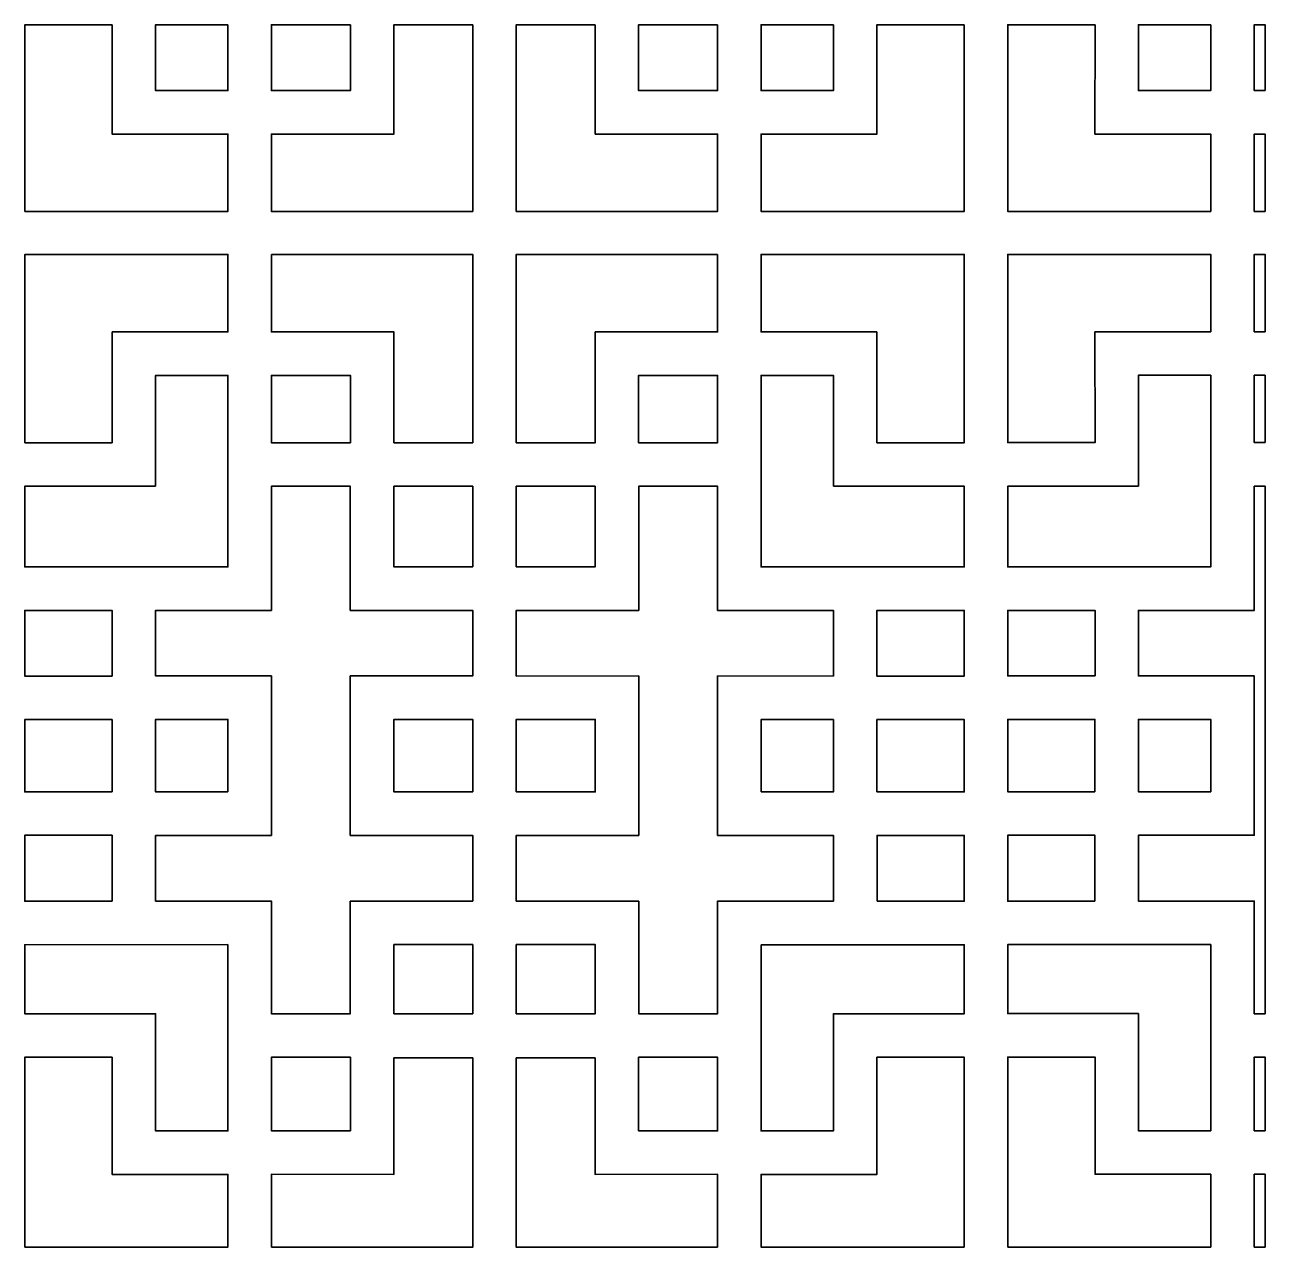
# Model space of a CAD drawing. Header units: centimetres. Extents: x 24 to 482, y -156 to 120.
# Drawn here: x 315.5 to 366.8, y 68.1 to 118.7 of the extents above; entities that cross this region are included whole.
import ezdxf

# ---------------------------------------------------------------- set-up
doc = ezdxf.new("R2010")
doc.units = ezdxf.units.CM
doc.header["$MEASUREMENT"] = 0
doc.layers.add('layer 1', color=7, linetype='Continuous')

msp = doc.modelspace()

# ---------------------------------------------------------------- linework, layer by layer
at = {"layer": 'layer 1', "color": 250, "lineweight": 35}
for points, knots in [([(319.11282, 118.67796), (319.11282, 118.67796), (319.11282, 114.15546), (319.11282, 114.15546), (319.11282, 114.15546), (319.11282, 114.15546), (323.90532, 114.15546), (323.90532, 114.15546), (323.90532, 114.15546), (323.90532, 114.15546), (323.90532, 110.95547), (323.90532, 110.95547), (323.90532, 110.95547), (323.90532, 110.95547), (315.50282, 110.95547), (315.50282, 110.95547), (315.50282, 110.95547), (315.50282, 110.95547), (315.50282, 118.67796), (315.50282, 118.67796), (315.50282, 118.67796), (315.50282, 118.67796), (319.11282, 118.67796), (319.11282, 118.67796)], [0, 0, 0, 0, 0.14285714, 0.14285714, 0.14285714, 0.14285714, 0.28571429, 0.28571429, 0.28571429, 0.28571429, 0.42857143, 0.42857143, 0.42857143, 0.42857143, 0.57142857, 0.57142857, 0.57142857, 0.57142857, 0.71428571, 0.71428571, 0.71428571, 0.71428571, 1, 1, 1, 1]), ([(323.90532, 118.67796), (323.90532, 118.67796), (320.91032, 118.67796), (320.91032, 118.67796), (320.91032, 118.67796), (320.91032, 118.67796), (320.91032, 115.95546), (320.91032, 115.95546), (320.91032, 115.95546), (320.91032, 115.95546), (323.90532, 115.95546), (323.90532, 115.95546), (323.90532, 115.95546), (323.90532, 115.95546), (323.90532, 118.67796), (323.90532, 118.67796)], [0, 0, 0, 0, 0.2, 0.2, 0.2, 0.2, 0.4, 0.4, 0.4, 0.4, 0.6, 0.6, 0.6, 0.6, 1, 1, 1, 1]), ([(334.03782, 118.67796), (334.03782, 118.67796), (334.03782, 110.95547), (334.03782, 110.95547), (334.03782, 110.95547), (334.03782, 110.95547), (325.70532, 110.95547), (325.70532, 110.95547), (325.70532, 110.95547), (325.70532, 110.95547), (325.70532, 114.15546), (325.70532, 114.15546), (325.70532, 114.15546), (325.70532, 114.15546), (330.77282, 114.15546), (330.77282, 114.15546), (330.77282, 114.15546), (330.77282, 114.15546), (330.77282, 118.67796), (330.77282, 118.67796), (330.77282, 118.67796), (330.77282, 118.67796), (334.03782, 118.67796), (334.03782, 118.67796)], [0, 0, 0, 0, 0.14285714, 0.14285714, 0.14285714, 0.14285714, 0.28571429, 0.28571429, 0.28571429, 0.28571429, 0.42857143, 0.42857143, 0.42857143, 0.42857143, 0.57142857, 0.57142857, 0.57142857, 0.57142857, 0.71428571, 0.71428571, 0.71428571, 0.71428571, 1, 1, 1, 1]), ([(328.97532, 118.67796), (328.97532, 118.67796), (328.97532, 115.95546), (328.97532, 115.95546), (328.97532, 115.95546), (328.97532, 115.95546), (325.70532, 115.95546), (325.70532, 115.95546), (325.70532, 115.95546), (325.70532, 115.95546), (325.70532, 118.67796), (325.70532, 118.67796), (325.70532, 118.67796), (325.70532, 118.67796), (325.70532, 118.67796), (325.70532, 118.67796), (325.70532, 118.67796), (325.70532, 118.67796), (328.97532, 118.67796), (328.97532, 118.67796)], [0, 0, 0, 0, 0.16666667, 0.16666667, 0.16666667, 0.16666667, 0.33333333, 0.33333333, 0.33333333, 0.33333333, 0.5, 0.5, 0.5, 0.5, 0.66666667, 0.66666667, 0.66666667, 0.66666667, 1, 1, 1, 1]), ([(339.10282, 118.67796), (339.10282, 118.67796), (335.83782, 118.67796), (335.83782, 118.67796), (335.83782, 118.67796), (335.83782, 118.67796), (335.83782, 110.95547), (335.83782, 110.95547), (335.83782, 110.95547), (335.83782, 110.95547), (344.16782, 110.95547), (344.16782, 110.95547), (344.16782, 110.95547), (344.16782, 110.95547), (344.16782, 114.15546), (344.16782, 114.15546), (344.16782, 114.15546), (344.16782, 114.15546), (339.10282, 114.15546), (339.10282, 114.15546), (339.10282, 114.15546), (339.10282, 114.15546), (339.10282, 118.67796), (339.10282, 118.67796)], [0, 0, 0, 0, 0.14285714, 0.14285714, 0.14285714, 0.14285714, 0.28571429, 0.28571429, 0.28571429, 0.28571429, 0.42857143, 0.42857143, 0.42857143, 0.42857143, 0.57142857, 0.57142857, 0.57142857, 0.57142857, 0.71428571, 0.71428571, 0.71428571, 0.71428571, 1, 1, 1, 1]), ([(344.17032, 118.67796), (344.17032, 118.67796), (344.17032, 115.95546), (344.17032, 115.95546), (344.17032, 115.95546), (344.17032, 115.95546), (340.90032, 115.95546), (340.90032, 115.95546), (340.90032, 115.95546), (340.90032, 115.95546), (340.90032, 118.67796), (340.90032, 118.67796), (340.90032, 118.67796), (340.90032, 118.67796), (344.17032, 118.67796), (344.17032, 118.67796)], [0, 0, 0, 0, 0.2, 0.2, 0.2, 0.2, 0.4, 0.4, 0.4, 0.4, 0.6, 0.6, 0.6, 0.6, 1, 1, 1, 1]), ([(348.96282, 118.67796), (348.96282, 118.67796), (348.96282, 115.95546), (348.96282, 115.95546), (348.96282, 115.95546), (348.96282, 115.95546), (345.96782, 115.95546), (345.96782, 115.95546), (345.96782, 115.95546), (345.96782, 115.95546), (345.96782, 118.67796), (345.96782, 118.67796), (345.96782, 118.67796), (345.96782, 118.67796), (348.96282, 118.67796), (348.96282, 118.67796)], [0, 0, 0, 0, 0.2, 0.2, 0.2, 0.2, 0.4, 0.4, 0.4, 0.4, 0.6, 0.6, 0.6, 0.6, 1, 1, 1, 1]), ([(354.37282, 118.67796), (354.37282, 118.67796), (350.76282, 118.67796), (350.76282, 118.67796), (350.76282, 118.67796), (350.76282, 118.67796), (350.76282, 114.15546), (350.76282, 114.15546), (350.76282, 114.15546), (350.76282, 114.15546), (345.96782, 114.15546), (345.96782, 114.15546), (345.96782, 114.15546), (345.96782, 114.15546), (345.96782, 110.95547), (345.96782, 110.95547), (345.96782, 110.95547), (345.96782, 110.95547), (354.37282, 110.95547), (354.37282, 110.95547), (354.37282, 110.95547), (354.37282, 110.95547), (354.37282, 118.67796), (354.37282, 118.67796)], [0, 0, 0, 0, 0.14285714, 0.14285714, 0.14285714, 0.14285714, 0.28571429, 0.28571429, 0.28571429, 0.28571429, 0.42857143, 0.42857143, 0.42857143, 0.42857143, 0.57142857, 0.57142857, 0.57142857, 0.57142857, 0.71428571, 0.71428571, 0.71428571, 0.71428571, 1, 1, 1, 1]), ([(359.78532, 118.67796), (359.78532, 118.67796), (356.17282, 118.67796), (356.17282, 118.67796), (356.17282, 118.67796), (356.17282, 118.67796), (356.17282, 110.95796), (356.17282, 110.95796), (356.17282, 110.95796), (356.17282, 110.95796), (364.57782, 110.95796), (364.57782, 110.95796), (364.57782, 110.95796), (364.57782, 110.95796), (364.57782, 114.15795), (364.57782, 114.15795), (364.57782, 114.15795), (364.57782, 114.15795), (359.78282, 114.15795), (359.78282, 114.15795), (359.78282, 114.15795), (359.78282, 114.15795), (359.78532, 118.67796), (359.78532, 118.67796)], [0, 0, 0, 0, 0.14285714, 0.14285714, 0.14285714, 0.14285714, 0.28571429, 0.28571429, 0.28571429, 0.28571429, 0.42857143, 0.42857143, 0.42857143, 0.42857143, 0.57142857, 0.57142857, 0.57142857, 0.57142857, 0.71428571, 0.71428571, 0.71428571, 0.71428571, 1, 1, 1, 1]), ([(364.57782, 118.67796), (364.57782, 118.67796), (364.57782, 115.95795), (364.57782, 115.95795), (364.57782, 115.95795), (364.57782, 115.95795), (361.58282, 115.95795), (361.58282, 115.95795), (361.58282, 115.95795), (361.58282, 115.95795), (361.58282, 118.67796), (361.58282, 118.67796), (361.58282, 118.67796), (361.58282, 118.67796), (364.57782, 118.67796), (364.57782, 118.67796)], [0, 0, 0, 0, 0.2, 0.2, 0.2, 0.2, 0.4, 0.4, 0.4, 0.4, 0.6, 0.6, 0.6, 0.6, 1, 1, 1, 1]), ([(366.82782, 115.95795), (366.82782, 115.95795), (366.37782, 115.95795), (366.37782, 115.95795), (366.37782, 115.95795), (366.37782, 115.95795), (366.37782, 118.67796), (366.37782, 118.67796), (366.37782, 118.67796), (366.37782, 118.67796), (366.82532, 118.67796), (366.82532, 118.67796), (366.82532, 118.67796), (366.82532, 118.67796), (366.82782, 115.95795), (366.82782, 115.95795)], [0, 0, 0, 0, 0.2, 0.2, 0.2, 0.2, 0.4, 0.4, 0.4, 0.4, 0.6, 0.6, 0.6, 0.6, 1, 1, 1, 1]), ([(366.82532, 110.95796), (366.82532, 110.95796), (366.82532, 114.15795), (366.82532, 114.15795), (366.82532, 114.15795), (366.82532, 114.15795), (366.37782, 114.15795), (366.37782, 114.15795), (366.37782, 114.15795), (366.37782, 114.15795), (366.37782, 110.95796), (366.37782, 110.95796), (366.37782, 110.95796), (366.37782, 110.95796), (366.82532, 110.95796), (366.82532, 110.95796)], [0, 0, 0, 0, 0.2, 0.2, 0.2, 0.2, 0.4, 0.4, 0.4, 0.4, 0.6, 0.6, 0.6, 0.6, 1, 1, 1, 1]), ([(319.11282, 105.97547), (319.11282, 105.97547), (319.11282, 101.38796), (319.11282, 101.38796), (319.11282, 101.38796), (319.11282, 101.38796), (315.50282, 101.38796), (315.50282, 101.38796), (315.50282, 101.38796), (315.50282, 101.38796), (315.50282, 109.17546), (315.50282, 109.17546), (315.50282, 109.17546), (315.50282, 109.17546), (323.90532, 109.17546), (323.90532, 109.17546), (323.90532, 109.17546), (323.90532, 109.17546), (323.90532, 105.97547), (323.90532, 105.97547), (323.90532, 105.97547), (323.90532, 105.97547), (319.11282, 105.97547), (319.11282, 105.97547)], [0, 0, 0, 0, 0.14285714, 0.14285714, 0.14285714, 0.14285714, 0.28571429, 0.28571429, 0.28571429, 0.28571429, 0.42857143, 0.42857143, 0.42857143, 0.42857143, 0.57142857, 0.57142857, 0.57142857, 0.57142857, 0.71428571, 0.71428571, 0.71428571, 0.71428571, 1, 1, 1, 1]), ([(325.70532, 109.17546), (325.70532, 109.17546), (325.70532, 105.97547), (325.70532, 105.97547), (325.70532, 105.97547), (325.70532, 105.97547), (330.77282, 105.97547), (330.77282, 105.97547), (330.77282, 105.97547), (330.77282, 105.97547), (330.77282, 101.38546), (330.77282, 101.38546), (330.77282, 101.38546), (330.77282, 101.38546), (334.03782, 101.38546), (334.03782, 101.38546), (334.03782, 101.38546), (334.03782, 101.38546), (334.03782, 109.17546), (334.03782, 109.17546), (334.03782, 109.17546), (334.03782, 109.17546), (325.70532, 109.17546), (325.70532, 109.17546)], [0, 0, 0, 0, 0.14285714, 0.14285714, 0.14285714, 0.14285714, 0.28571429, 0.28571429, 0.28571429, 0.28571429, 0.42857143, 0.42857143, 0.42857143, 0.42857143, 0.57142857, 0.57142857, 0.57142857, 0.57142857, 0.71428571, 0.71428571, 0.71428571, 0.71428571, 1, 1, 1, 1]), ([(344.16782, 109.17546), (344.16782, 109.17546), (344.16782, 105.97547), (344.16782, 105.97547), (344.16782, 105.97547), (344.16782, 105.97547), (339.10282, 105.97547), (339.10282, 105.97547), (339.10282, 105.97547), (339.10282, 105.97547), (339.10282, 101.38546), (339.10282, 101.38546), (339.10282, 101.38546), (339.10282, 101.38546), (335.83782, 101.38546), (335.83782, 101.38546), (335.83782, 101.38546), (335.83782, 101.38546), (335.83782, 109.17546), (335.83782, 109.17546), (335.83782, 109.17546), (335.83782, 109.17546), (344.16782, 109.17546), (344.16782, 109.17546)], [0, 0, 0, 0, 0.14285714, 0.14285714, 0.14285714, 0.14285714, 0.28571429, 0.28571429, 0.28571429, 0.28571429, 0.42857143, 0.42857143, 0.42857143, 0.42857143, 0.57142857, 0.57142857, 0.57142857, 0.57142857, 0.71428571, 0.71428571, 0.71428571, 0.71428571, 1, 1, 1, 1]), ([(350.76282, 105.97547), (350.76282, 105.97547), (350.76282, 101.38796), (350.76282, 101.38796), (350.76282, 101.38796), (350.76282, 101.38796), (354.37282, 101.38796), (354.37282, 101.38796), (354.37282, 101.38796), (354.37282, 101.38796), (354.37282, 109.17546), (354.37282, 109.17546), (354.37282, 109.17546), (354.37282, 109.17546), (345.96782, 109.17546), (345.96782, 109.17546), (345.96782, 109.17546), (345.96782, 109.17546), (345.96782, 105.97547), (345.96782, 105.97547), (345.96782, 105.97547), (345.96782, 105.97547), (350.76282, 105.97547), (350.76282, 105.97547)], [0, 0, 0, 0, 0.14285714, 0.14285714, 0.14285714, 0.14285714, 0.28571429, 0.28571429, 0.28571429, 0.28571429, 0.42857143, 0.42857143, 0.42857143, 0.42857143, 0.57142857, 0.57142857, 0.57142857, 0.57142857, 0.71428571, 0.71428571, 0.71428571, 0.71428571, 1, 1, 1, 1]), ([(359.78282, 105.97796), (359.78282, 105.97796), (359.78532, 101.39046), (359.78532, 101.39046), (359.78532, 101.39046), (359.78532, 101.39046), (356.17282, 101.39046), (356.17282, 101.39046), (356.17282, 101.39046), (356.17282, 101.39046), (356.17282, 109.18046), (356.17282, 109.18046), (356.17282, 109.18046), (356.17282, 109.18046), (364.57782, 109.18046), (364.57782, 109.18046), (364.57782, 109.18046), (364.57782, 109.18046), (364.57782, 105.97796), (364.57782, 105.97796), (364.57782, 105.97796), (364.57782, 105.97796), (359.78282, 105.97796), (359.78282, 105.97796)], [0, 0, 0, 0, 0.14285714, 0.14285714, 0.14285714, 0.14285714, 0.28571429, 0.28571429, 0.28571429, 0.28571429, 0.42857143, 0.42857143, 0.42857143, 0.42857143, 0.57142857, 0.57142857, 0.57142857, 0.57142857, 0.71428571, 0.71428571, 0.71428571, 0.71428571, 1, 1, 1, 1]), ([(366.82532, 105.97796), (366.82532, 105.97796), (366.37782, 105.97796), (366.37782, 105.97796), (366.37782, 105.97796), (366.37782, 105.97796), (366.37782, 109.18046), (366.37782, 109.18046), (366.37782, 109.18046), (366.37782, 109.18046), (366.82532, 109.18046), (366.82532, 109.18046), (366.82532, 109.18046), (366.82532, 109.18046), (366.82532, 105.97796), (366.82532, 105.97796)], [0, 0, 0, 0, 0.2, 0.2, 0.2, 0.2, 0.4, 0.4, 0.4, 0.4, 0.6, 0.6, 0.6, 0.6, 1, 1, 1, 1]), ([(320.91032, 99.58796), (320.91032, 99.58796), (320.91032, 104.17546), (320.91032, 104.17546), (320.91032, 104.17546), (320.91032, 104.17546), (323.90532, 104.17546), (323.90532, 104.17546), (323.90532, 104.17546), (323.90532, 104.17546), (323.90532, 96.25046), (323.90532, 96.25046), (323.90532, 96.25046), (323.90532, 96.25046), (315.50032, 96.25046), (315.50032, 96.25046), (315.50032, 96.25046), (315.50032, 96.25046), (315.50032, 99.58796), (315.50032, 99.58796), (315.50032, 99.58796), (315.50032, 99.58796), (320.91032, 99.58796), (320.91032, 99.58796)], [0, 0, 0, 0, 0.14285714, 0.14285714, 0.14285714, 0.14285714, 0.28571429, 0.28571429, 0.28571429, 0.28571429, 0.42857143, 0.42857143, 0.42857143, 0.42857143, 0.57142857, 0.57142857, 0.57142857, 0.57142857, 0.71428571, 0.71428571, 0.71428571, 0.71428571, 1, 1, 1, 1]), ([(328.97532, 101.38796), (328.97532, 101.38796), (325.70532, 101.38796), (325.70532, 101.38796), (325.70532, 101.38796), (325.70532, 101.38796), (325.70532, 104.17546), (325.70532, 104.17546), (325.70532, 104.17546), (325.70532, 104.17546), (328.97532, 104.17546), (328.97532, 104.17546), (328.97532, 104.17546), (328.97532, 104.17546), (328.97532, 101.38796), (328.97532, 101.38796)], [0, 0, 0, 0, 0.2, 0.2, 0.2, 0.2, 0.4, 0.4, 0.4, 0.4, 0.6, 0.6, 0.6, 0.6, 1, 1, 1, 1]), ([(340.90032, 101.38796), (340.90032, 101.38796), (344.17032, 101.38796), (344.17032, 101.38796), (344.17032, 101.38796), (344.17032, 101.38796), (344.17032, 104.17546), (344.17032, 104.17546), (344.17032, 104.17546), (344.17032, 104.17546), (340.90032, 104.17546), (340.90032, 104.17546), (340.90032, 104.17546), (340.90032, 104.17546), (340.90032, 101.38796), (340.90032, 101.38796)], [0, 0, 0, 0, 0.2, 0.2, 0.2, 0.2, 0.4, 0.4, 0.4, 0.4, 0.6, 0.6, 0.6, 0.6, 1, 1, 1, 1]), ([(348.96282, 99.58796), (348.96282, 99.58796), (348.96282, 104.17546), (348.96282, 104.17546), (348.96282, 104.17546), (348.96282, 104.17546), (345.96782, 104.17546), (345.96782, 104.17546), (345.96782, 104.17546), (345.96782, 104.17546), (345.96782, 96.25046), (345.96782, 96.25046), (345.96782, 96.25046), (345.96782, 96.25046), (354.37282, 96.25046), (354.37282, 96.25046), (354.37282, 96.25046), (354.37282, 96.25046), (354.37282, 99.58796), (354.37282, 99.58796), (354.37282, 99.58796), (354.37282, 99.58796), (348.96282, 99.58796), (348.96282, 99.58796)], [0, 0, 0, 0, 0.14285714, 0.14285714, 0.14285714, 0.14285714, 0.28571429, 0.28571429, 0.28571429, 0.28571429, 0.42857143, 0.42857143, 0.42857143, 0.42857143, 0.57142857, 0.57142857, 0.57142857, 0.57142857, 0.71428571, 0.71428571, 0.71428571, 0.71428571, 1, 1, 1, 1]), ([(361.58282, 99.59046), (361.58282, 99.59046), (361.58282, 104.18047), (361.58282, 104.18047), (361.58282, 104.18047), (361.58282, 104.18047), (364.57782, 104.18047), (364.57782, 104.18047), (364.57782, 104.18047), (364.57782, 104.18047), (364.57782, 96.25296), (364.57782, 96.25296), (364.57782, 96.25296), (364.57782, 96.25296), (356.17282, 96.25296), (356.17282, 96.25296), (356.17282, 96.25296), (356.17282, 96.25296), (356.17282, 99.59046), (356.17282, 99.59046), (356.17282, 99.59046), (356.17282, 99.59046), (361.58282, 99.59046), (361.58282, 99.59046)], [0, 0, 0, 0, 0.14285714, 0.14285714, 0.14285714, 0.14285714, 0.28571429, 0.28571429, 0.28571429, 0.28571429, 0.42857143, 0.42857143, 0.42857143, 0.42857143, 0.57142857, 0.57142857, 0.57142857, 0.57142857, 0.71428571, 0.71428571, 0.71428571, 0.71428571, 1, 1, 1, 1]), ([(366.82532, 101.39046), (366.82532, 101.39046), (366.82532, 104.18047), (366.82532, 104.18047), (366.82532, 104.18047), (366.82532, 104.18047), (366.37782, 104.18047), (366.37782, 104.18047), (366.37782, 104.18047), (366.37782, 104.18047), (366.37782, 101.39046), (366.37782, 101.39046), (366.37782, 101.39046), (366.37782, 101.39046), (366.82532, 101.39046), (366.82532, 101.39046)], [0, 0, 0, 0, 0.2, 0.2, 0.2, 0.2, 0.4, 0.4, 0.4, 0.4, 0.6, 0.6, 0.6, 0.6, 1, 1, 1, 1]), ([(328.97031, 82.42297), (328.97031, 82.42297), (334.03782, 82.42297), (334.03782, 82.42297), (334.03782, 82.42297), (334.03782, 82.42297), (334.03782, 85.14297), (334.03782, 85.14297), (334.03782, 85.14297), (334.03782, 85.14297), (328.97031, 85.14297), (328.97031, 85.14297), (328.97031, 85.14297), (328.97031, 85.14297), (328.97031, 91.73796), (328.97031, 91.73796), (328.97031, 91.73796), (328.97031, 91.73796), (334.03782, 91.73796), (334.03782, 91.73796), (334.03782, 91.73796), (334.03782, 91.73796), (334.03782, 94.45046), (334.03782, 94.45046), (334.03782, 94.45046), (334.03782, 94.45046), (328.97031, 94.45046), (328.97031, 94.45046), (328.97031, 94.45046), (328.97031, 94.45046), (328.97031, 99.58547), (328.97031, 99.58547), (328.97031, 99.58547), (328.97031, 99.58547), (325.70782, 99.58547), (325.70782, 99.58547), (325.70782, 99.58547), (325.70782, 99.58547), (325.70782, 94.45046), (325.70782, 94.45046), (325.70782, 94.45046), (325.70782, 94.45046), (320.91032, 94.45046), (320.91032, 94.45046), (320.91032, 94.45046), (320.91032, 94.45046), (320.91032, 91.73796), (320.91032, 91.73796), (320.91032, 91.73796), (320.91032, 91.73796), (325.70782, 91.73796), (325.70782, 91.73796), (325.70782, 91.73796), (325.70782, 91.73796), (325.70782, 85.14297), (325.70782, 85.14297), (325.70782, 85.14297), (325.70782, 85.14297), (320.91032, 85.14297), (320.91032, 85.14297), (320.91032, 85.14297), (320.91032, 85.14297), (320.91032, 82.42297), (320.91032, 82.42297), (320.91032, 82.42297), (320.91032, 82.42297), (325.70782, 82.42297), (325.70782, 82.42297), (325.70782, 82.42297), (325.70782, 82.42297), (325.70782, 77.76047), (325.70782, 77.76047), (325.70782, 77.76047), (325.70782, 77.76047), (328.97031, 77.76047), (328.97031, 77.76047), (328.97031, 77.76047), (328.97031, 77.76047), (328.97031, 82.42297), (328.97031, 82.42297)], [0, 0, 0, 0, 0.04761905, 0.04761905, 0.04761905, 0.04761905, 0.0952381, 0.0952381, 0.0952381, 0.0952381, 0.14285714, 0.14285714, 0.14285714, 0.14285714, 0.19047619, 0.19047619, 0.19047619, 0.19047619, 0.23809524, 0.23809524, 0.23809524, 0.23809524, 0.28571429, 0.28571429, 0.28571429, 0.28571429, 0.33333333, 0.33333333, 0.33333333, 0.33333333, 0.38095238, 0.38095238, 0.38095238, 0.38095238, 0.42857143, 0.42857143, 0.42857143, 0.42857143, 0.47619048, 0.47619048, 0.47619048, 0.47619048, 0.52380952, 0.52380952, 0.52380952, 0.52380952, 0.57142857, 0.57142857, 0.57142857, 0.57142857, 0.61904762, 0.61904762, 0.61904762, 0.61904762, 0.66666667, 0.66666667, 0.66666667, 0.66666667, 0.71428571, 0.71428571, 0.71428571, 0.71428571, 0.76190476, 0.76190476, 0.76190476, 0.76190476, 0.80952381, 0.80952381, 0.80952381, 0.80952381, 0.85714286, 0.85714286, 0.85714286, 0.85714286, 0.9047619, 0.9047619, 0.9047619, 0.9047619, 1, 1, 1, 1]), ([(334.03782, 96.25046), (334.03782, 96.25046), (330.77532, 96.25046), (330.77532, 96.25046), (330.77532, 96.25046), (330.77532, 96.25046), (330.77532, 99.58796), (330.77532, 99.58796), (330.77532, 99.58796), (330.77532, 99.58796), (334.03782, 99.58796), (334.03782, 99.58796), (334.03782, 99.58796), (334.03782, 99.58796), (334.03782, 96.25046), (334.03782, 96.25046)], [0, 0, 0, 0, 0.2, 0.2, 0.2, 0.2, 0.4, 0.4, 0.4, 0.4, 0.6, 0.6, 0.6, 0.6, 1, 1, 1, 1]), ([(340.90532, 82.42297), (340.90532, 82.42297), (335.83782, 82.42297), (335.83782, 82.42297), (335.83782, 82.42297), (335.83782, 82.42297), (335.83782, 85.14297), (335.83782, 85.14297), (335.83782, 85.14297), (335.83782, 85.14297), (340.90532, 85.14297), (340.90532, 85.14297), (340.90532, 85.14297), (340.90532, 85.14297), (340.90532, 91.73796), (340.90532, 91.73796), (340.90532, 91.73796), (340.90532, 91.73796), (335.83532, 91.73546), (335.83532, 91.73546), (335.83532, 91.73546), (335.83532, 91.73546), (335.83532, 94.44796), (335.83532, 94.44796), (335.83532, 94.44796), (335.83532, 94.44796), (340.90532, 94.44796), (340.90532, 94.44796), (340.90532, 94.44796), (340.90532, 94.44796), (340.90532, 99.58547), (340.90532, 99.58547), (340.90532, 99.58547), (340.90532, 99.58547), (344.16782, 99.58547), (344.16782, 99.58547), (344.16782, 99.58547), (344.16782, 99.58547), (344.16782, 94.44796), (344.16782, 94.44796), (344.16782, 94.44796), (344.16782, 94.44796), (348.96282, 94.44796), (348.96282, 94.44796), (348.96282, 94.44796), (348.96282, 94.44796), (348.96282, 91.73546), (348.96282, 91.73546), (348.96282, 91.73546), (348.96282, 91.73546), (344.16782, 91.73796), (344.16782, 91.73796), (344.16782, 91.73796), (344.16782, 91.73796), (344.16782, 85.14297), (344.16782, 85.14297), (344.16782, 85.14297), (344.16782, 85.14297), (348.96282, 85.14297), (348.96282, 85.14297), (348.96282, 85.14297), (348.96282, 85.14297), (348.96282, 82.42297), (348.96282, 82.42297), (348.96282, 82.42297), (348.96282, 82.42297), (344.16782, 82.42297), (344.16782, 82.42297), (344.16782, 82.42297), (344.16782, 82.42297), (344.16782, 77.76047), (344.16782, 77.76047), (344.16782, 77.76047), (344.16782, 77.76047), (340.90532, 77.76047), (340.90532, 77.76047), (340.90532, 77.76047), (340.90532, 77.76047), (340.90532, 82.42297), (340.90532, 82.42297)], [0, 0, 0, 0, 0.04761905, 0.04761905, 0.04761905, 0.04761905, 0.0952381, 0.0952381, 0.0952381, 0.0952381, 0.14285714, 0.14285714, 0.14285714, 0.14285714, 0.19047619, 0.19047619, 0.19047619, 0.19047619, 0.23809524, 0.23809524, 0.23809524, 0.23809524, 0.28571429, 0.28571429, 0.28571429, 0.28571429, 0.33333333, 0.33333333, 0.33333333, 0.33333333, 0.38095238, 0.38095238, 0.38095238, 0.38095238, 0.42857143, 0.42857143, 0.42857143, 0.42857143, 0.47619048, 0.47619048, 0.47619048, 0.47619048, 0.52380952, 0.52380952, 0.52380952, 0.52380952, 0.57142857, 0.57142857, 0.57142857, 0.57142857, 0.61904762, 0.61904762, 0.61904762, 0.61904762, 0.66666667, 0.66666667, 0.66666667, 0.66666667, 0.71428571, 0.71428571, 0.71428571, 0.71428571, 0.76190476, 0.76190476, 0.76190476, 0.76190476, 0.80952381, 0.80952381, 0.80952381, 0.80952381, 0.85714286, 0.85714286, 0.85714286, 0.85714286, 0.9047619, 0.9047619, 0.9047619, 0.9047619, 1, 1, 1, 1]), ([(335.83782, 96.25046), (335.83782, 96.25046), (339.10032, 96.25046), (339.10032, 96.25046), (339.10032, 96.25046), (339.10032, 96.25046), (339.10032, 99.58796), (339.10032, 99.58796), (339.10032, 99.58796), (339.10032, 99.58796), (335.83782, 99.58796), (335.83782, 99.58796), (335.83782, 99.58796), (335.83782, 99.58796), (335.83782, 96.25046), (335.83782, 96.25046)], [0, 0, 0, 0, 0.2, 0.2, 0.2, 0.2, 0.4, 0.4, 0.4, 0.4, 0.6, 0.6, 0.6, 0.6, 1, 1, 1, 1]), ([(366.82532, 77.76296), (366.82532, 77.76296), (366.37782, 77.76296), (366.37782, 77.76296), (366.37782, 77.76296), (366.37782, 77.76296), (366.37782, 82.42547), (366.37782, 82.42547), (366.37782, 82.42547), (366.37782, 82.42547), (361.58282, 82.42547), (361.58282, 82.42547), (361.58282, 82.42547), (361.58282, 82.42547), (361.58282, 85.14546), (361.58282, 85.14546), (361.58282, 85.14546), (361.58282, 85.14546), (366.37782, 85.14546), (366.37782, 85.14546), (366.37782, 85.14546), (366.37782, 85.14546), (366.37782, 91.74046), (366.37782, 91.74046), (366.37782, 91.74046), (366.37782, 91.74046), (361.58282, 91.74046), (361.58282, 91.74046), (361.58282, 91.74046), (361.58282, 91.74046), (361.58282, 94.45296), (361.58282, 94.45296), (361.58282, 94.45296), (361.58282, 94.45296), (366.37782, 94.45296), (366.37782, 94.45296), (366.37782, 94.45296), (366.37782, 94.45296), (366.37782, 99.58796), (366.37782, 99.58796), (366.37782, 99.58796), (366.37782, 99.58796), (366.82532, 99.59046), (366.82532, 99.59046), (366.82532, 99.59046), (366.82532, 99.59046), (366.82532, 77.76296), (366.82532, 77.76296)], [0, 0, 0, 0, 0.07692308, 0.07692308, 0.07692308, 0.07692308, 0.15384615, 0.15384615, 0.15384615, 0.15384615, 0.23076923, 0.23076923, 0.23076923, 0.23076923, 0.30769231, 0.30769231, 0.30769231, 0.30769231, 0.38461538, 0.38461538, 0.38461538, 0.38461538, 0.46153846, 0.46153846, 0.46153846, 0.46153846, 0.53846154, 0.53846154, 0.53846154, 0.53846154, 0.61538462, 0.61538462, 0.61538462, 0.61538462, 0.69230769, 0.69230769, 0.69230769, 0.69230769, 0.76923077, 0.76923077, 0.76923077, 0.76923077, 0.84615385, 0.84615385, 0.84615385, 0.84615385, 1, 1, 1, 1]), ([(319.11282, 91.73546), (319.11282, 91.73546), (315.50032, 91.73546), (315.50032, 91.73546), (315.50032, 91.73546), (315.50032, 91.73546), (315.50032, 94.44796), (315.50032, 94.44796), (315.50032, 94.44796), (315.50032, 94.44796), (319.11282, 94.44796), (319.11282, 94.44796), (319.11282, 94.44796), (319.11282, 94.44796), (319.11282, 91.73546), (319.11282, 91.73546)], [0, 0, 0, 0, 0.2, 0.2, 0.2, 0.2, 0.4, 0.4, 0.4, 0.4, 0.6, 0.6, 0.6, 0.6, 1, 1, 1, 1]), ([(350.76032, 91.73546), (350.76032, 91.73546), (354.37282, 91.73546), (354.37282, 91.73546), (354.37282, 91.73546), (354.37282, 91.73546), (354.37282, 94.44796), (354.37282, 94.44796), (354.37282, 94.44796), (354.37282, 94.44796), (350.76032, 94.44796), (350.76032, 94.44796), (350.76032, 94.44796), (350.76032, 94.44796), (350.76032, 91.73546), (350.76032, 91.73546)], [0, 0, 0, 0, 0.2, 0.2, 0.2, 0.2, 0.4, 0.4, 0.4, 0.4, 0.6, 0.6, 0.6, 0.6, 1, 1, 1, 1]), ([(359.78532, 91.73796), (359.78532, 91.73796), (356.17282, 91.73796), (356.17282, 91.73796), (356.17282, 91.73796), (356.17282, 91.73796), (356.17282, 94.45046), (356.17282, 94.45046), (356.17282, 94.45046), (356.17282, 94.45046), (359.78532, 94.45046), (359.78532, 94.45046), (359.78532, 94.45046), (359.78532, 94.45046), (359.78532, 91.73796), (359.78532, 91.73796)], [0, 0, 0, 0, 0.2, 0.2, 0.2, 0.2, 0.4, 0.4, 0.4, 0.4, 0.6, 0.6, 0.6, 0.6, 1, 1, 1, 1]), ([(319.11282, 86.94297), (319.11282, 86.94297), (315.50032, 86.94297), (315.50032, 86.94297), (315.50032, 86.94297), (315.50032, 86.94297), (315.50032, 89.93546), (315.50032, 89.93546), (315.50032, 89.93546), (315.50032, 89.93546), (319.11282, 89.93546), (319.11282, 89.93546), (319.11282, 89.93546), (319.11282, 89.93546), (319.11282, 86.94297), (319.11282, 86.94297)], [0, 0, 0, 0, 0.2, 0.2, 0.2, 0.2, 0.4, 0.4, 0.4, 0.4, 0.6, 0.6, 0.6, 0.6, 1, 1, 1, 1]), ([(323.90782, 86.94297), (323.90782, 86.94297), (320.91032, 86.94297), (320.91032, 86.94297), (320.91032, 86.94297), (320.91032, 86.94297), (320.91032, 89.93796), (320.91032, 89.93796), (320.91032, 89.93796), (320.91032, 89.93796), (323.90782, 89.93796), (323.90782, 89.93796), (323.90782, 89.93796), (323.90782, 89.93796), (323.90782, 86.94297), (323.90782, 86.94297)], [0, 0, 0, 0, 0.2, 0.2, 0.2, 0.2, 0.4, 0.4, 0.4, 0.4, 0.6, 0.6, 0.6, 0.6, 1, 1, 1, 1]), ([(334.03782, 86.94297), (334.03782, 86.94297), (330.77282, 86.94297), (330.77282, 86.94297), (330.77282, 86.94297), (330.77282, 86.94297), (330.77282, 89.93796), (330.77282, 89.93796), (330.77282, 89.93796), (330.77282, 89.93796), (334.03782, 89.93796), (334.03782, 89.93796), (334.03782, 89.93796), (334.03782, 89.93796), (334.03782, 86.94297), (334.03782, 86.94297)], [0, 0, 0, 0, 0.2, 0.2, 0.2, 0.2, 0.4, 0.4, 0.4, 0.4, 0.6, 0.6, 0.6, 0.6, 1, 1, 1, 1]), ([(335.83532, 86.94297), (335.83532, 86.94297), (339.10282, 86.94297), (339.10282, 86.94297), (339.10282, 86.94297), (339.10282, 86.94297), (339.10282, 89.93796), (339.10282, 89.93796), (339.10282, 89.93796), (339.10282, 89.93796), (335.83532, 89.93796), (335.83532, 89.93796), (335.83532, 89.93796), (335.83532, 89.93796), (335.83532, 86.94297), (335.83532, 86.94297)], [0, 0, 0, 0, 0.2, 0.2, 0.2, 0.2, 0.4, 0.4, 0.4, 0.4, 0.6, 0.6, 0.6, 0.6, 1, 1, 1, 1]), ([(345.96782, 86.94297), (345.96782, 86.94297), (348.96282, 86.94297), (348.96282, 86.94297), (348.96282, 86.94297), (348.96282, 86.94297), (348.96282, 89.93546), (348.96282, 89.93546), (348.96282, 89.93546), (348.96282, 89.93546), (345.96782, 89.93546), (345.96782, 89.93546), (345.96782, 89.93546), (345.96782, 89.93546), (345.96782, 86.94297), (345.96782, 86.94297)], [0, 0, 0, 0, 0.2, 0.2, 0.2, 0.2, 0.4, 0.4, 0.4, 0.4, 0.6, 0.6, 0.6, 0.6, 1, 1, 1, 1]), ([(350.76282, 86.94297), (350.76282, 86.94297), (354.37282, 86.94297), (354.37282, 86.94297), (354.37282, 86.94297), (354.37282, 86.94297), (354.37282, 89.93546), (354.37282, 89.93546), (354.37282, 89.93546), (354.37282, 89.93546), (350.76282, 89.93546), (350.76282, 89.93546), (350.76282, 89.93546), (350.76282, 89.93546), (350.76282, 86.94297), (350.76282, 86.94297)], [0, 0, 0, 0, 0.2, 0.2, 0.2, 0.2, 0.4, 0.4, 0.4, 0.4, 0.6, 0.6, 0.6, 0.6, 1, 1, 1, 1]), ([(359.78282, 86.94547), (359.78282, 86.94547), (356.17282, 86.94547), (356.17282, 86.94547), (356.17282, 86.94547), (356.17282, 86.94547), (356.17282, 89.93796), (356.17282, 89.93796), (356.17282, 89.93796), (356.17282, 89.93796), (359.78282, 89.93796), (359.78282, 89.93796), (359.78282, 89.93796), (359.78282, 89.93796), (359.78282, 86.94547), (359.78282, 86.94547)], [0, 0, 0, 0, 0.2, 0.2, 0.2, 0.2, 0.4, 0.4, 0.4, 0.4, 0.6, 0.6, 0.6, 0.6, 1, 1, 1, 1]), ([(364.57782, 86.94547), (364.57782, 86.94547), (361.58282, 86.94547), (361.58282, 86.94547), (361.58282, 86.94547), (361.58282, 86.94547), (361.58282, 89.94047), (361.58282, 89.94047), (361.58282, 89.94047), (361.58282, 89.94047), (364.57782, 89.94047), (364.57782, 89.94047), (364.57782, 89.94047), (364.57782, 89.94047), (364.57782, 86.94547), (364.57782, 86.94547)], [0, 0, 0, 0, 0.2, 0.2, 0.2, 0.2, 0.4, 0.4, 0.4, 0.4, 0.6, 0.6, 0.6, 0.6, 1, 1, 1, 1]), ([(319.11032, 82.41796), (319.11032, 82.41796), (315.50032, 82.41796), (315.50032, 82.41796), (315.50032, 82.41796), (315.50032, 82.41796), (315.50032, 85.14546), (315.50032, 85.14546), (315.50032, 85.14546), (315.50032, 85.14546), (319.11032, 85.14546), (319.11032, 85.14546), (319.11032, 85.14546), (319.11032, 85.14546), (319.11032, 82.41796), (319.11032, 82.41796)], [0, 0, 0, 0, 0.2, 0.2, 0.2, 0.2, 0.4, 0.4, 0.4, 0.4, 0.6, 0.6, 0.6, 0.6, 1, 1, 1, 1]), ([(350.76532, 82.41796), (350.76532, 82.41796), (354.37282, 82.41796), (354.37282, 82.41796), (354.37282, 82.41796), (354.37282, 82.41796), (354.37282, 85.14297), (354.37282, 85.14297), (354.37282, 85.14297), (354.37282, 85.14297), (350.76532, 85.14297), (350.76532, 85.14297), (350.76532, 85.14297), (350.76532, 85.14297), (350.76532, 82.41796), (350.76532, 82.41796)], [0, 0, 0, 0, 0.2, 0.2, 0.2, 0.2, 0.4, 0.4, 0.4, 0.4, 0.6, 0.6, 0.6, 0.6, 1, 1, 1, 1]), ([(359.78282, 82.42047), (359.78282, 82.42047), (356.17282, 82.42047), (356.17282, 82.42047), (356.17282, 82.42047), (356.17282, 82.42047), (356.17282, 85.14796), (356.17282, 85.14796), (356.17282, 85.14796), (356.17282, 85.14796), (359.78282, 85.14796), (359.78282, 85.14796), (359.78282, 85.14796), (359.78282, 85.14796), (359.78282, 82.42047), (359.78282, 82.42047)], [0, 0, 0, 0, 0.2, 0.2, 0.2, 0.2, 0.4, 0.4, 0.4, 0.4, 0.6, 0.6, 0.6, 0.6, 1, 1, 1, 1]), ([(323.90532, 80.62296), (323.90532, 80.62296), (323.90532, 72.91797), (323.90532, 72.91797), (323.90532, 72.91797), (323.90532, 72.91797), (320.91282, 72.91797), (320.91282, 72.91797), (320.91282, 72.91797), (320.91282, 72.91797), (320.91282, 77.76546), (320.91282, 77.76546), (320.91282, 77.76546), (320.91282, 77.76546), (315.50032, 77.76546), (315.50032, 77.76546), (315.50032, 77.76546), (315.50032, 77.76546), (315.50032, 80.62046), (315.50032, 80.62046), (315.50032, 80.62046), (315.50032, 80.62046), (323.90532, 80.62296), (323.90532, 80.62296)], [0, 0, 0, 0, 0.14285714, 0.14285714, 0.14285714, 0.14285714, 0.28571429, 0.28571429, 0.28571429, 0.28571429, 0.42857143, 0.42857143, 0.42857143, 0.42857143, 0.57142857, 0.57142857, 0.57142857, 0.57142857, 0.71428571, 0.71428571, 0.71428571, 0.71428571, 1, 1, 1, 1]), ([(334.03782, 77.76546), (334.03782, 77.76546), (330.77282, 77.76546), (330.77282, 77.76546), (330.77282, 77.76546), (330.77282, 77.76546), (330.77282, 80.62296), (330.77282, 80.62296), (330.77282, 80.62296), (330.77282, 80.62296), (334.03782, 80.62296), (334.03782, 80.62296), (334.03782, 80.62296), (334.03782, 80.62296), (334.03782, 77.76546), (334.03782, 77.76546)], [0, 0, 0, 0, 0.2, 0.2, 0.2, 0.2, 0.4, 0.4, 0.4, 0.4, 0.6, 0.6, 0.6, 0.6, 1, 1, 1, 1]), ([(335.83782, 77.76296), (335.83782, 77.76296), (339.10282, 77.76296), (339.10282, 77.76296), (339.10282, 77.76296), (339.10282, 77.76296), (339.10282, 80.62296), (339.10282, 80.62296), (339.10282, 80.62296), (339.10282, 80.62296), (335.83782, 80.62296), (335.83782, 80.62296), (335.83782, 80.62296), (335.83782, 80.62296), (335.83782, 77.76296), (335.83782, 77.76296)], [0, 0, 0, 0, 0.2, 0.2, 0.2, 0.2, 0.4, 0.4, 0.4, 0.4, 0.6, 0.6, 0.6, 0.6, 1, 1, 1, 1]), ([(345.96782, 80.62046), (345.96782, 80.62046), (345.96782, 72.91797), (345.96782, 72.91797), (345.96782, 72.91797), (345.96782, 72.91797), (348.96282, 72.91797), (348.96282, 72.91797), (348.96282, 72.91797), (348.96282, 72.91797), (348.96282, 77.76296), (348.96282, 77.76296), (348.96282, 77.76296), (348.96282, 77.76296), (354.37282, 77.76296), (354.37282, 77.76296), (354.37282, 77.76296), (354.37282, 77.76296), (354.37282, 80.62046), (354.37282, 80.62046), (354.37282, 80.62046), (354.37282, 80.62046), (345.96782, 80.62046), (345.96782, 80.62046)], [0, 0, 0, 0, 0.14285714, 0.14285714, 0.14285714, 0.14285714, 0.28571429, 0.28571429, 0.28571429, 0.28571429, 0.42857143, 0.42857143, 0.42857143, 0.42857143, 0.57142857, 0.57142857, 0.57142857, 0.57142857, 0.71428571, 0.71428571, 0.71428571, 0.71428571, 1, 1, 1, 1]), ([(364.57782, 80.62546), (364.57782, 80.62546), (364.57782, 72.92046), (364.57782, 72.92046), (364.57782, 72.92046), (364.57782, 72.92046), (361.58282, 72.92046), (361.58282, 72.92046), (361.58282, 72.92046), (361.58282, 72.92046), (361.58282, 77.76796), (361.58282, 77.76796), (361.58282, 77.76796), (361.58282, 77.76796), (356.17282, 77.76796), (356.17282, 77.76796), (356.17282, 77.76796), (356.17282, 77.76796), (356.17282, 80.62546), (356.17282, 80.62546), (356.17282, 80.62546), (356.17282, 80.62546), (364.57782, 80.62546), (364.57782, 80.62546)], [0, 0, 0, 0, 0.14285714, 0.14285714, 0.14285714, 0.14285714, 0.28571429, 0.28571429, 0.28571429, 0.28571429, 0.42857143, 0.42857143, 0.42857143, 0.42857143, 0.57142857, 0.57142857, 0.57142857, 0.57142857, 0.71428571, 0.71428571, 0.71428571, 0.71428571, 1, 1, 1, 1]), ([(315.50032, 68.10796), (315.50032, 68.10796), (323.90532, 68.10796), (323.90532, 68.10796), (323.90532, 68.10796), (323.90532, 68.10796), (323.90532, 71.11796), (323.90532, 71.11796), (323.90532, 71.11796), (323.90532, 71.11796), (319.11282, 71.11796), (319.11282, 71.11796), (319.11282, 71.11796), (319.11282, 71.11796), (319.11282, 75.96546), (319.11282, 75.96546), (319.11282, 75.96546), (319.11282, 75.96546), (315.50032, 75.96546), (315.50032, 75.96546), (315.50032, 75.96546), (315.50032, 75.96546), (315.50032, 68.10796), (315.50032, 68.10796)], [0, 0, 0, 0, 0.14285714, 0.14285714, 0.14285714, 0.14285714, 0.28571429, 0.28571429, 0.28571429, 0.28571429, 0.42857143, 0.42857143, 0.42857143, 0.42857143, 0.57142857, 0.57142857, 0.57142857, 0.57142857, 0.71428571, 0.71428571, 0.71428571, 0.71428571, 1, 1, 1, 1]), ([(328.97532, 72.92046), (328.97532, 72.92046), (325.70532, 72.92046), (325.70532, 72.92046), (325.70532, 72.92046), (325.70532, 72.92046), (325.70532, 75.96546), (325.70532, 75.96546), (325.70532, 75.96546), (325.70532, 75.96546), (328.97532, 75.96546), (328.97532, 75.96546), (328.97532, 75.96546), (328.97532, 75.96546), (328.97532, 72.92046), (328.97532, 72.92046)], [0, 0, 0, 0, 0.2, 0.2, 0.2, 0.2, 0.4, 0.4, 0.4, 0.4, 0.6, 0.6, 0.6, 0.6, 1, 1, 1, 1]), ([(340.90032, 72.91797), (340.90032, 72.91797), (344.17032, 72.91797), (344.17032, 72.91797), (344.17032, 72.91797), (344.17032, 72.91797), (344.17032, 75.96546), (344.17032, 75.96546), (344.17032, 75.96546), (344.17032, 75.96546), (340.90032, 75.96546), (340.90032, 75.96546), (340.90032, 75.96546), (340.90032, 75.96546), (340.90032, 72.91797), (340.90032, 72.91797)], [0, 0, 0, 0, 0.2, 0.2, 0.2, 0.2, 0.4, 0.4, 0.4, 0.4, 0.6, 0.6, 0.6, 0.6, 1, 1, 1, 1]), ([(354.37282, 68.10796), (354.37282, 68.10796), (345.96782, 68.10796), (345.96782, 68.10796), (345.96782, 68.10796), (345.96782, 68.10796), (345.96782, 71.11796), (345.96782, 71.11796), (345.96782, 71.11796), (345.96782, 71.11796), (350.76032, 71.11796), (350.76032, 71.11796), (350.76032, 71.11796), (350.76032, 71.11796), (350.76032, 75.96546), (350.76032, 75.96546), (350.76032, 75.96546), (350.76032, 75.96546), (354.37282, 75.96546), (354.37282, 75.96546), (354.37282, 75.96546), (354.37282, 75.96546), (354.37282, 68.10796), (354.37282, 68.10796)], [0, 0, 0, 0, 0.14285714, 0.14285714, 0.14285714, 0.14285714, 0.28571429, 0.28571429, 0.28571429, 0.28571429, 0.42857143, 0.42857143, 0.42857143, 0.42857143, 0.57142857, 0.57142857, 0.57142857, 0.57142857, 0.71428571, 0.71428571, 0.71428571, 0.71428571, 1, 1, 1, 1]), ([(356.17282, 68.11046), (356.17282, 68.11046), (364.57782, 68.11046), (364.57782, 68.11046), (364.57782, 68.11046), (364.57782, 68.11046), (364.57782, 71.12046), (364.57782, 71.12046), (364.57782, 71.12046), (364.57782, 71.12046), (359.78532, 71.12046), (359.78532, 71.12046), (359.78532, 71.12046), (359.78532, 71.12046), (359.78532, 75.96796), (359.78532, 75.96796), (359.78532, 75.96796), (359.78532, 75.96796), (356.17282, 75.96796), (356.17282, 75.96796), (356.17282, 75.96796), (356.17282, 75.96796), (356.17282, 68.11046), (356.17282, 68.11046)], [0, 0, 0, 0, 0.14285714, 0.14285714, 0.14285714, 0.14285714, 0.28571429, 0.28571429, 0.28571429, 0.28571429, 0.42857143, 0.42857143, 0.42857143, 0.42857143, 0.57142857, 0.57142857, 0.57142857, 0.57142857, 0.71428571, 0.71428571, 0.71428571, 0.71428571, 1, 1, 1, 1]), ([(366.82532, 72.92296), (366.82532, 72.92296), (366.37532, 72.92296), (366.37532, 72.92296), (366.37532, 72.92296), (366.37532, 72.92296), (366.37532, 75.96796), (366.37532, 75.96796), (366.37532, 75.96796), (366.37532, 75.96796), (366.82532, 75.96796), (366.82532, 75.96796), (366.82532, 75.96796), (366.82532, 75.96796), (366.82532, 72.92296), (366.82532, 72.92296)], [0, 0, 0, 0, 0.2, 0.2, 0.2, 0.2, 0.4, 0.4, 0.4, 0.4, 0.6, 0.6, 0.6, 0.6, 1, 1, 1, 1]), ([(325.70532, 68.10796), (325.70532, 68.10796), (325.70532, 71.12046), (325.70532, 71.12046), (325.70532, 71.12046), (325.70532, 71.12046), (330.77532, 71.11796), (330.77532, 71.11796), (330.77532, 71.11796), (330.77532, 71.11796), (330.77532, 75.93297), (330.77532, 75.93297), (330.77532, 75.93297), (330.77532, 75.93297), (334.03782, 75.93297), (334.03782, 75.93297), (334.03782, 75.93297), (334.03782, 75.93297), (334.03782, 68.10546), (334.03782, 68.10546), (334.03782, 68.10546), (334.03782, 68.10546), (325.70532, 68.10796), (325.70532, 68.10796)], [0, 0, 0, 0, 0.14285714, 0.14285714, 0.14285714, 0.14285714, 0.28571429, 0.28571429, 0.28571429, 0.28571429, 0.42857143, 0.42857143, 0.42857143, 0.42857143, 0.57142857, 0.57142857, 0.57142857, 0.57142857, 0.71428571, 0.71428571, 0.71428571, 0.71428571, 1, 1, 1, 1]), ([(344.16782, 68.10796), (344.16782, 68.10796), (344.16782, 71.12046), (344.16782, 71.12046), (344.16782, 71.12046), (344.16782, 71.12046), (339.10032, 71.11796), (339.10032, 71.11796), (339.10032, 71.11796), (339.10032, 71.11796), (339.10032, 75.93297), (339.10032, 75.93297), (339.10032, 75.93297), (339.10032, 75.93297), (335.83782, 75.93297), (335.83782, 75.93297), (335.83782, 75.93297), (335.83782, 75.93297), (335.83782, 68.10546), (335.83782, 68.10546), (335.83782, 68.10546), (335.83782, 68.10546), (344.16782, 68.10796), (344.16782, 68.10796)], [0, 0, 0, 0, 0.14285714, 0.14285714, 0.14285714, 0.14285714, 0.28571429, 0.28571429, 0.28571429, 0.28571429, 0.42857143, 0.42857143, 0.42857143, 0.42857143, 0.57142857, 0.57142857, 0.57142857, 0.57142857, 0.71428571, 0.71428571, 0.71428571, 0.71428571, 1, 1, 1, 1]), ([(366.82532, 68.11046), (366.82532, 68.11046), (366.37782, 68.11046), (366.37782, 68.11046), (366.37782, 68.11046), (366.37782, 68.11046), (366.37782, 71.12296), (366.37782, 71.12296), (366.37782, 71.12296), (366.37782, 71.12296), (366.82532, 71.12296), (366.82532, 71.12296), (366.82532, 71.12296), (366.82532, 71.12296), (366.82532, 68.11046), (366.82532, 68.11046)], [0, 0, 0, 0, 0.2, 0.2, 0.2, 0.2, 0.4, 0.4, 0.4, 0.4, 0.6, 0.6, 0.6, 0.6, 1, 1, 1, 1])]:
    msp.add_open_spline(points, degree=3, knots=knots, dxfattribs=at)

doc.saveas('drawing.dxf')
